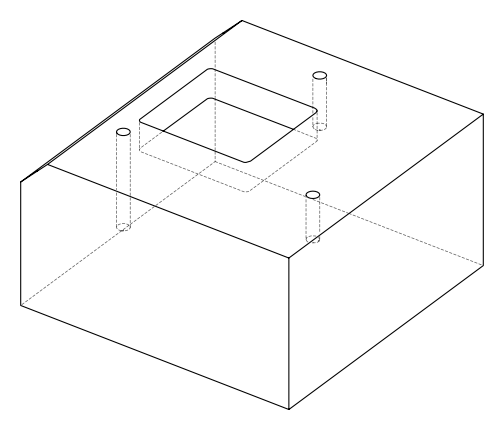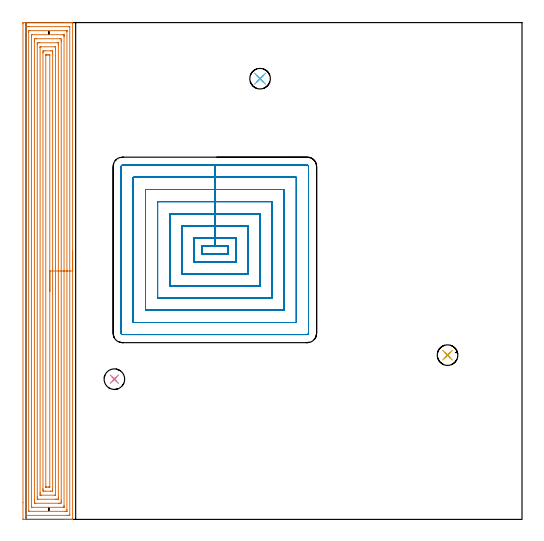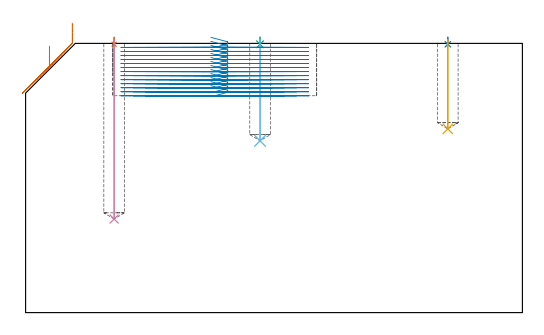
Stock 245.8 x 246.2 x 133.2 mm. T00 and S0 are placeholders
(PLAN: 8 operations, 3 tool changes, 60 min)
(1 SPOT_DRILL | STEP1POCKET | NXT0321_9005460120000 | 0.03 min | 2 mm3)
(2 SPOT_DRILL_1 | STEP1POCKET_1 | NXT0321_9005460120000 | 0.03 min | 9 mm3)
(3 SPOT_DRILL_2 | STEP1POCKET_2 | NXT0321_9005460120000 | 0.03 min | 8 mm3)
(4 DRILL_BLIND_HOLE_INTO_CENTER | STEP1POCKET | UGT0301_497 | 0.36 min | 6921 mm3)
(5 DRILL_BLIND_HOLE_INTO_CENTER_1 | STEP1POCKET_1 | UGT0301_497 | 0.18 min | 3282 mm3)
(6 DRILL_BLIND_HOLE_INTO_CENTER_2 | STEP1POCKET_2 | UGT0301_497 | 0.2 min | 3765 mm3)
(7 AREA_MILL | FG_CHAMFER_SURFACE | UGT0205_001 | 18.11 min | 74494 mm3)
(8 MILL_RECTANGULAR_POCKET | POCKET_RECTANGULAR_STRAIGHT | NXT0201_009 | Follow Part, ap 2, ae 75% | 41.08 min | 239486 mm3)
(TOOL NXT0321_9005460120000 | NC Spot Drill, 142deg, 12mm, Carbide, Uncoated | D12 PA142 FL30 Z2)
(TOOL UGT0301_497 | Carbide Drill 10.2 mm | D10.2 PA118 FL87 Z2)
(TOOL UGT0205_001 | Chamfer Mill 20 x 3 x 45 deg. | D20 FL50 Z2)
(TOOL NXT0201_009 | ENDMILL 8mm [2P460-0800-NA 1630] | D8 FL26 Z6)
(OP 1 SPOT_DRILL)
G17 G21 G94 G90
T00 M6
G54
G17 G0 G90 X43.8 Y69.5 S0 M3
G43 Z143.2 H0
G94 G81 G98 Z132.761 F250. R136.2
G80
M5
M2
(OP 2 SPOT_DRILL_1)
G17 G21 G94 G90
T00 M6
G54
G17 G0 G90 X208.9 Y81.4 S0 M3
G43 Z143.2 H0
G94 G81 G98 Z132.761 F250. R136.2
G80
M5
M2
(OP 3 SPOT_DRILL_2)
G17 G21 G94 G90
T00 M6
G54
G17 G0 G90 X116. Y218.4 S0 M3
G43 Z143.2 H0
G94 G81 G98 Z132.761 F250. R136.2
G80
M5
M2
(OP 4 DRILL_BLIND_HOLE_INTO_CENTER)
G17 G21 G94 G90
T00 M6
G54
G17 G0 G90 X43.8 Y69.5 S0 M3
G43 Z143.2 H0
G94 G81 G98 Z46.3 F250. R135.2
G80
M5
M2
(OP 5 DRILL_BLIND_HOLE_INTO_CENTER_1)
G17 G21 G94 G90
T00 M6
G54
G17 G0 G90 X208.9 Y81.4 S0 M3
G43 Z143.2 H0
G94 G81 G98 Z90.9 F250. R135.2
G80
M5
M2
(OP 6 DRILL_BLIND_HOLE_INTO_CENTER_2)
G17 G21 G94 G90
T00 M6
G54
G17 G0 G90 X116. Y218.4 S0 M3
G43 Z143.2 H0
G94 G81 G98 Z85. F250. R135.2
G80
M5
M2
(OP 7 AREA_MILL)
G17 G21 G94 G90
T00 M6
G54
G17 G0 G90 X23.1 Y133.1 S1061 M3
G43 Z143.2 H0
G94 G1 Y133.062 Z142.328 F250.
Y132.948 Z141.463
Y132.759 Z140.612
Y132.497 Z139.78
Y132.163 Z138.974
Y131.76 Z138.2
Y131.292 Z137.464
Y130.76 Z136.772
Y130.171 Z136.129
Y129.528 Z135.539
Y128.836 Z135.008
Y128.1 Z134.54
Y127.326 Z134.137
Y126.52 Z133.803
Y125.688 Z133.541
Y124.836 Z133.352
Y123.972 Z133.238
Y123.1 Z133.2
Y0.18
X23.097 Y0.01 Z133.189
X22.758 Y0. Z132.858
X22.502 Z132.602
X21.795 Z131.89
X20.562 Z130.659
X20.036 Z130.13
X19.419 Z129.515
X-1.075 Z109.023
X-1.34 Y0.002 Z108.758
X-1.492 Y0.01 Z108.606
X-1.499 Y0.164 Z108.599
X-1.5 Y8.267 Z108.6
X-1.499 Y245.573 Z108.601
X-1.496 Y246.002 Z108.602
X-1.492 Y246.19 Z108.606
X-1.075 Y246.2 Z109.023
X19.419 Z129.515
X21.795 Z131.89
X22.758 Z132.858
X23.098 Y246.19 Z133.189
X23.1 Y246.02 Z133.2
Y123.1
X21.686 Z131.786
X21.685 Y2.526 Z131.785
X21.684 Y2.415 Z131.784
X21.679 Y2.033 Z131.779
X21.314 Y2.009 Z131.414
X20.915 Y2.003 Z131.015
X20.443 Y2. Z130.543
X20.036 Z130.136
X0.213 Z110.313
X0.001 Y2.001 Z110.101
X-0.032 Y2.004 Z110.068
X-0.067 Y2.01 Z110.033
X-0.079 Y2.019 Z110.021
X-0.081 Y2.046 Z110.019
X-0.085 Y2.303 Z110.015
Y243.674
X-0.084 Y243.785 Z110.016
X-0.079 Y244.167 Z110.021
X0.286 Y244.191 Z110.386
X0.685 Y244.197 Z110.785
X1.157 Y244.2 Z111.257
X1.564 Z111.664
X21.387 Z131.487
X21.599 Y244.199 Z131.699
X21.632 Y244.196 Z131.732
X21.667 Y244.19 Z131.767
X21.679 Y244.181 Z131.779
X21.681 Y244.154 Z131.781
X21.685 Y243.897 Z131.785
X21.686 Y123.1 Z131.786
X20.272 Z130.372
X20.271 Y4.857 Z130.371
X20.27 Y4.203 Z130.37
X20.267 Y4.083 Z130.367
X20.265 Y4.026 Z130.365
X20.259 Y4.009 Z130.359
X20.23 Y4.005 Z130.33
X20.036 Y4.002 Z130.136
X19.355 Y4. Z129.455
X1.763 Z111.863
X1.564 Y4.002 Z111.664
X1.365 Y4.008 Z111.465
X1.342 Y4.01 Z111.442
X1.335 Y4.02 Z111.435
X1.332 Y4.059 Z111.432
X1.33 Y4.123 Z111.43
X1.329 Y4.203 Z111.429
Y4.442
Y241.343
X1.33 Y241.997 Z111.43
X1.333 Y242.117 Z111.433
X1.335 Y242.174 Z111.435
X1.341 Y242.191 Z111.441
X1.369 Y242.195 Z111.469
X1.564 Y242.198 Z111.664
X2.245 Y242.2 Z112.345
X19.837 Z129.937
X20.036 Y242.198 Z130.136
X20.235 Y242.192 Z130.335
X20.258 Y242.19 Z130.358
X20.265 Y242.18 Z130.365
X20.268 Y242.141 Z130.368
X20.27 Y242.077 Z130.37
X20.271 Y241.997 Z130.371
X20.272 Y241.758 Z130.372
Y123.1
X18.857 Z128.957
Y6.884
X18.856 Y6.295 Z128.956
X18.853 Y6.098 Z128.953
X18.85 Y6.029 Z128.95
X18.843 Y6.009 Z128.943
X18.82 Y6.007 Z128.92
X18.712 Y6.003 Z128.812
X18.277 Y6. Z128.377
X3.314 Z113.414
X2.888 Y6.006 Z112.988
X2.783 Y6.01 Z112.883
X2.749 Y6.022 Z112.849
X2.747 Y6.056 Z112.847
X2.745 Y6.144 Z112.845
X2.743 Y6.58 Z112.843
Y6.884
Y239.316
X2.744 Y239.905 Z112.844
X2.747 Y240.102 Z112.847
X2.75 Y240.171 Z112.85
X2.757 Y240.191 Z112.857
X2.78 Y240.193 Z112.88
X2.888 Y240.197 Z112.988
X3.323 Y240.2 Z113.423
X18.286 Z128.386
X18.712 Y240.194 Z128.812
X18.817 Y240.19 Z128.917
X18.851 Y240.178 Z128.951
X18.853 Y240.144 Z128.953
X18.855 Y240.056 Z128.955
X18.857 Y239.619 Z128.957
Y239.316
Y123.1
X17.443 Z127.543
Y9.566
X17.441 Y8.672 Z127.541
X17.44 Y8.629 Z127.54
X17.397 Y8.01 Z127.497
X17.176 Y8.003 Z127.276
X16.517 Y8. Z126.617
X16.299 Z126.399
X4.863 Y8.001 Z114.963
X4.203 Y8.01 Z114.303
X4.16 Y8.672 Z114.26
X4.158 Y8.718 Z114.258
X4.157 Y9.566 Z114.257
Y236.634
X4.159 Y237.528 Z114.259
X4.16 Y237.572 Z114.26
X4.203 Y238.19 Z114.303
X4.424 Y238.197 Z114.524
X5.083 Y238.2 Z115.183
X5.301 Z115.401
X16.737 Y238.199 Z126.837
X17.397 Y238.19 Z127.497
X17.44 Y237.528 Z127.54
X17.442 Y237.482 Z127.542
X17.443 Y236.634 Z127.543
Y123.1
X16.029 Z126.129
Y10.957
X16.027 Y10.46 Z126.127
X16.024 Y10.068 Z126.124
X16.022 Y10.015 Z126.122
X15.977 Y10.01 Z126.077
X15.864 Y10.005 Z125.964
X15.638 Y10.002 Z125.738
X15.211 Y10. Z125.311
X14.758 Z124.858
X5.962 Z116.062
X5.811 Y10.002 Z115.911
X5.691 Y10.005 Z115.791
X5.611 Y10.01 Z115.711
X5.578 Y10.018 Z115.678
X5.577 Y10.063 Z115.677
X5.573 Y10.46 Z115.673
X5.572 Y10.857 Z115.672
X5.571 Y11.354 Z115.671
Y235.243
X5.573 Y235.74 Z115.673
X5.576 Y236.132 Z115.676
X5.578 Y236.185 Z115.678
X5.623 Y236.19 Z115.723
X5.736 Y236.195 Z115.836
X5.962 Y236.198 Z116.062
X6.389 Y236.2 Z116.489
X6.842 Z116.942
X15.638 Z125.738
X15.789 Y236.198 Z125.889
X15.909 Y236.195 Z126.009
X15.989 Y236.19 Z126.089
X16.022 Y236.182 Z126.122
X16.023 Y236.137 Z126.123
X16.027 Y235.74 Z126.127
X16.029 Y235.343 Z126.129
Y234.846
Y123.1
X14.615 Z124.715
X14.614 Y12.395 Z124.714
X14.613 Y12.248 Z124.713
X14.61 Y12.062 Z124.71
X14.608 Y12.023 Z124.708
X14.529 Y12.01 Z124.629
X14.367 Y12.005 Z124.467
X14.122 Y12.001 Z124.222
X7.721 Y12. Z117.821
X7.084 Y12.002 Z117.184
X7.022 Y12.007 Z117.122
X7.002 Y12.009 Z117.102
X6.992 Y12.095 Z117.092
X6.99 Y12.248 Z117.09
X6.986 Y12.996 Z117.086
X6.985 Y13.142 Z117.085
X6.986 Y233.805 Z117.086
X6.987 Y233.952 Z117.087
X6.99 Y234.138 Z117.09
X6.992 Y234.177 Z117.092
X7.071 Y234.19 Z117.171
X7.233 Y234.195 Z117.333
X7.478 Y234.199 Z117.578
X13.879 Y234.2 Z123.979
X14.516 Y234.198 Z124.616
X14.578 Y234.193 Z124.678
X14.598 Y234.191 Z124.698
X14.608 Y234.105 Z124.708
X14.61 Y233.952 Z124.71
X14.614 Y233.204 Z124.714
X14.615 Y233.058 Z124.715
Y123.1
X13.2 Z123.3
Y14.93
X13.199 Y14.727 Z123.299
X13.193 Y14.036 Z123.293
X13.03 Y14.004 Z123.13
X12.999 Y14.003 Z123.099
X12.155 Y14. Z122.255
X9.516 Z119.616
X8.634 Y14.002 Z118.734
X8.601 Y14.006 Z118.701
X8.407 Y14.036 Z118.507
X8.404 Y14.237 Z118.504
X8.4 Y14.93 Z118.5
Y15.135
Y231.27
X8.401 Y231.473 Z118.501
X8.407 Y232.164 Z118.507
X8.57 Y232.196 Z118.67
X8.601 Y232.197 Z118.701
X9.445 Y232.2 Z119.545
X12.084 Z122.184
X12.966 Y232.198 Z123.066
X12.999 Y232.194 Z123.099
X13.193 Y232.164 Z123.293
X13.196 Y231.963 Z123.296
X13.2 Y231.27 Z123.3
Y231.065
Y123.1
X11.786 Z121.886
Y16.163
X11.785 Y16.083 Z121.885
X11.782 Y16.035 Z121.882
X11.78 Y16.015 Z121.88
X11.768 Y16.01 Z121.868
X11.593 Y16.006 Z121.693
X11.24 Y16.001 Z121.34
X11.067 Y16. Z121.167
X10.36 Z120.46
X10.187 Z120.287
X9.959 Y16.003 Z120.059
X9.845 Y16.008 Z119.945
X9.822 Y16.01 Z119.922
X9.819 Y16.025 Z119.919
X9.817 Y16.059 Z119.917
X9.814 Y16.379 Z119.914
Y230.037
X9.815 Y230.117 Z119.915
X9.818 Y230.165 Z119.918
X9.82 Y230.185 Z119.92
X9.832 Y230.19 Z119.932
X10.007 Y230.194 Z120.107
X10.36 Y230.199 Z120.46
X10.533 Y230.2 Z120.633
X11.24 Z121.34
X11.413 Z121.513
X11.641 Y230.197 Z121.741
X11.755 Y230.192 Z121.855
X11.778 Y230.19 Z121.878
X11.781 Y230.175 Z121.881
X11.783 Y230.141 Z121.883
X11.786 Y229.821 Z121.886
Y123.1
Y122.228 Z121.924
Y121.364 Z122.038
Y120.512 Z122.227
Y119.68 Z122.489
Y118.874 Z122.823
Y118.1 Z123.226
Y117.364 Z123.695
Y116.672 Z124.226
Y116.029 Z124.815
Y115.44 Z125.458
Y114.908 Z126.15
Y114.44 Z126.886
Y114.037 Z127.66
Y113.703 Z128.466
Y113.441 Z129.298
Y113.252 Z130.15
Y113.138 Z131.015
Y113.1 Z131.886
G0 Z143.2
M5
M2
(OP 8 MILL_RECTANGULAR_POCKET)
G17 G21 G94 G90
T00 M6
G54
G17 G0 G90 X91.668 Y131.6 S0 M3
G43 Z143.2 H1
Z136.2
G94 G1 X100. Z133.967 F250.
Y135.5 Z132.922
X93.6 Z131.208
X87.2 F500.
Y131.6
X100.
Y135.5
X93.6
Y139.5
X83.2
Y127.6
X104.
Y139.5
X93.6
Y145.5
X77.2
Y121.6
X110.
Y145.5
X93.6
Y151.5
X71.2
Y115.6
X116.
Y151.5
X93.6
Y157.5
X65.2
Y109.6
X122.
Y157.5
X93.6
Y163.5
X59.2
Y103.6
X128.
Y163.5
X93.6
Y169.5
X53.2
Y97.6
X134.
Y169.5
X93.6
Y175.5
X47.8
G3 X47.2 Y174.9 R0.6
G1 Y92.2
G3 X47.8 Y91.6 R0.6
G1 X139.4
G3 X140. Y92.2 R0.6
G1 Y174.9
G3 X139.4 Y175.5 R0.6
G1 X93.6
X92.6
G0 X91.668 Y131.6 Z134.208
G1 X100. Z131.975 F250.
Y135.5 Z130.93
X93.6 Z129.215
X87.2 F500.
Y131.6
X100.
Y135.5
X93.6
Y139.5
X83.2
Y127.6
X104.
Y139.5
X93.6
Y145.5
X77.2
Y121.6
X110.
Y145.5
X93.6
Y151.5
X71.2
Y115.6
X116.
Y151.5
X93.6
Y157.5
X65.2
Y109.6
X122.
Y157.5
X93.6
Y163.5
X59.2
Y103.6
X128.
Y163.5
X93.6
Y169.5
X53.2
Y97.6
X134.
Y169.5
X93.6
Y175.5
X47.8
G3 X47.2 Y174.9 R0.6
G1 Y92.2
G3 X47.8 Y91.6 R0.6
G1 X139.4
G3 X140. Y92.2 R0.6
G1 Y174.9
G3 X139.4 Y175.5 R0.6
G1 X93.6
X92.6
G0 X91.668 Y131.6 Z132.215
G1 X100. Z129.983 F250.
Y135.5 Z128.938
X93.6 Z127.223
X87.2 F500.
Y131.6
X100.
Y135.5
X93.6
Y139.5
X83.2
Y127.6
X104.
Y139.5
X93.6
Y145.5
X77.2
Y121.6
X110.
Y145.5
X93.6
Y151.5
X71.2
Y115.6
X116.
Y151.5
X93.6
Y157.5
X65.2
Y109.6
X122.
Y157.5
X93.6
Y163.5
X59.2
Y103.6
X128.
Y163.5
X93.6
Y169.5
X53.2
Y97.6
X134.
Y169.5
X93.6
Y175.5
X47.8
G3 X47.2 Y174.9 R0.6
G1 Y92.2
G3 X47.8 Y91.6 R0.6
G1 X139.4
G3 X140. Y92.2 R0.6
G1 Y174.9
G3 X139.4 Y175.5 R0.6
G1 X93.6
X92.6
G0 X91.668 Y131.6 Z130.223
G1 X100. Z127.991 F250.
Y135.5 Z126.946
X93.6 Z125.231
X87.2 F500.
Y131.6
X100.
Y135.5
X93.6
Y139.5
X83.2
Y127.6
X104.
Y139.5
X93.6
Y145.5
X77.2
Y121.6
X110.
Y145.5
X93.6
Y151.5
X71.2
Y115.6
X116.
Y151.5
X93.6
Y157.5
X65.2
Y109.6
X122.
Y157.5
X93.6
Y163.5
X59.2
Y103.6
X128.
Y163.5
X93.6
Y169.5
X53.2
Y97.6
X134.
Y169.5
X93.6
Y175.5
X47.8
G3 X47.2 Y174.9 R0.6
G1 Y92.2
G3 X47.8 Y91.6 R0.6
G1 X139.4
G3 X140. Y92.2 R0.6
G1 Y174.9
G3 X139.4 Y175.5 R0.6
G1 X93.6
X92.6
G0 X91.668 Y131.6 Z128.231
G1 X100. Z125.998 F250.
Y135.5 Z124.953
X93.6 Z123.238
X87.2 F500.
Y131.6
X100.
Y135.5
X93.6
Y139.5
X83.2
Y127.6
X104.
Y139.5
X93.6
Y145.5
X77.2
Y121.6
X110.
Y145.5
X93.6
Y151.5
X71.2
Y115.6
X116.
Y151.5
X93.6
Y157.5
X65.2
Y109.6
X122.
Y157.5
X93.6
Y163.5
X59.2
Y103.6
X128.
Y163.5
X93.6
Y169.5
X53.2
Y97.6
X134.
Y169.5
X93.6
Y175.5
X47.8
G3 X47.2 Y174.9 R0.6
G1 Y92.2
G3 X47.8 Y91.6 R0.6
G1 X139.4
G3 X140. Y92.2 R0.6
G1 Y174.9
G3 X139.4 Y175.5 R0.6
G1 X93.6
X92.6
G0 X91.668 Y131.6 Z126.238
G1 X100. Z124.006 F250.
Y135.5 Z122.961
X93.6 Z121.246
X87.2 F500.
Y131.6
X100.
Y135.5
X93.6
Y139.5
X83.2
Y127.6
X104.
Y139.5
X93.6
Y145.5
X77.2
Y121.6
X110.
Y145.5
X93.6
Y151.5
X71.2
Y115.6
X116.
Y151.5
X93.6
Y157.5
X65.2
Y109.6
X122.
Y157.5
X93.6
Y163.5
X59.2
Y103.6
X128.
Y163.5
X93.6
Y169.5
X53.2
Y97.6
X134.
Y169.5
X93.6
Y175.5
X47.8
G3 X47.2 Y174.9 R0.6
G1 Y92.2
G3 X47.8 Y91.6 R0.6
G1 X139.4
G3 X140. Y92.2 R0.6
G1 Y174.9
G3 X139.4 Y175.5 R0.6
G1 X93.6
X92.6
G0 X91.668 Y131.6 Z124.246
G1 X100. Z122.014 F250.
Y135.5 Z120.969
X93.6 Z119.254
X87.2 F500.
Y131.6
X100.
Y135.5
X93.6
Y139.5
X83.2
Y127.6
X104.
Y139.5
X93.6
Y145.5
X77.2
Y121.6
X110.
Y145.5
X93.6
Y151.5
X71.2
Y115.6
X116.
Y151.5
X93.6
Y157.5
X65.2
Y109.6
X122.
Y157.5
X93.6
Y163.5
X59.2
Y103.6
X128.
Y163.5
X93.6
Y169.5
X53.2
Y97.6
X134.
Y169.5
X93.6
Y175.5
X47.8
G3 X47.2 Y174.9 R0.6
G1 Y92.2
G3 X47.8 Y91.6 R0.6
G1 X139.4
G3 X140. Y92.2 R0.6
G1 Y174.9
G3 X139.4 Y175.5 R0.6
G1 X93.6
X92.6
G0 X91.668 Y131.6 Z122.254
G1 X100. Z120.021 F250.
Y135.5 Z118.976
X93.6 Z117.262
X87.2 F500.
Y131.6
X100.
Y135.5
X93.6
Y139.5
X83.2
Y127.6
X104.
Y139.5
X93.6
Y145.5
X77.2
Y121.6
X110.
Y145.5
X93.6
Y151.5
X71.2
Y115.6
X116.
Y151.5
X93.6
Y157.5
X65.2
Y109.6
X122.
Y157.5
X93.6
Y163.5
X59.2
Y103.6
X128.
Y163.5
X93.6
Y169.5
X53.2
Y97.6
X134.
Y169.5
X93.6
Y175.5
X47.8
G3 X47.2 Y174.9 R0.6
G1 Y92.2
G3 X47.8 Y91.6 R0.6
G1 X139.4
G3 X140. Y92.2 R0.6
G1 Y174.9
G3 X139.4 Y175.5 R0.6
G1 X93.6
X92.6
G0 X91.668 Y131.6 Z120.262
G1 X100. Z118.029 F250.
Y135.5 Z116.984
X93.6 Z115.269
X87.2 F500.
Y131.6
X100.
Y135.5
X93.6
Y139.5
X83.2
Y127.6
X104.
Y139.5
X93.6
Y145.5
X77.2
Y121.6
X110.
Y145.5
X93.6
Y151.5
X71.2
Y115.6
X116.
Y151.5
X93.6
Y157.5
X65.2
Y109.6
X122.
Y157.5
X93.6
Y163.5
X59.2
Y103.6
X128.
Y163.5
X93.6
Y169.5
X53.2
Y97.6
X134.
Y169.5
X93.6
Y175.5
X47.8
G3 X47.2 Y174.9 R0.6
G1 Y92.2
G3 X47.8 Y91.6 R0.6
G1 X139.4
G3 X140. Y92.2 R0.6
G1 Y174.9
G3 X139.4 Y175.5 R0.6
G1 X93.6
X92.6
G0 X91.668 Y131.6 Z118.269
G1 X100. Z116.037 F250.
Y135.5 Z114.992
X93.6 Z113.277
X87.2 F500.
Y131.6
X100.
Y135.5
X93.6
Y139.5
X83.2
Y127.6
X104.
Y139.5
X93.6
Y145.5
X77.2
Y121.6
X110.
Y145.5
X93.6
Y151.5
X71.2
Y115.6
X116.
Y151.5
X93.6
Y157.5
X65.2
Y109.6
X122.
Y157.5
X93.6
Y163.5
X59.2
Y103.6
X128.
Y163.5
X93.6
Y169.5
X53.2
Y97.6
X134.
Y169.5
X93.6
Y175.5
X47.8
G3 X47.2 Y174.9 R0.6
G1 Y92.2
G3 X47.8 Y91.6 R0.6
G1 X139.4
G3 X140. Y92.2 R0.6
G1 Y174.9
G3 X139.4 Y175.5 R0.6
G1 X93.6
X92.6
G0 X91.668 Y131.6 Z116.277
G1 X100. Z114.044 F250.
Y135.5 Z112.999
X93.6 Z111.285
X87.2 F500.
Y131.6
X100.
Y135.5
X93.6
Y139.5
X83.2
Y127.6
X104.
Y139.5
X93.6
Y145.5
X77.2
Y121.6
X110.
Y145.5
X93.6
Y151.5
X71.2
Y115.6
X116.
Y151.5
X93.6
Y157.5
X65.2
Y109.6
X122.
Y157.5
X93.6
Y163.5
X59.2
Y103.6
X128.
Y163.5
X93.6
Y169.5
X53.2
Y97.6
X134.
Y169.5
X93.6
Y175.5
X47.8
G3 X47.2 Y174.9 R0.6
G1 Y92.2
G3 X47.8 Y91.6 R0.6
G1 X139.4
G3 X140. Y92.2 R0.6
G1 Y174.9
G3 X139.4 Y175.5 R0.6
G1 X93.6
X92.6
G0 X91.668 Y131.6 Z114.285
G1 X100. Z112.052 F250.
Y135.5 Z111.007
X93.6 Z109.292
X87.2 F500.
Y131.6
X100.
Y135.5
X93.6
Y139.5
X83.2
Y127.6
X104.
Y139.5
X93.6
Y145.5
X77.2
Y121.6
X110.
Y145.5
X93.6
Y151.5
X71.2
Y115.6
X116.
Y151.5
X93.6
Y157.5
X65.2
Y109.6
X122.
Y157.5
X93.6
Y163.5
X59.2
Y103.6
X128.
Y163.5
X93.6
Y169.5
X53.2
Y97.6
X134.
Y169.5
X93.6
Y175.5
X47.8
G3 X47.2 Y174.9 R0.6
G1 Y92.2
G3 X47.8 Y91.6 R0.6
G1 X139.4
G3 X140. Y92.2 R0.6
G1 Y174.9
G3 X139.4 Y175.5 R0.6
G1 X93.6
X92.6
G0 X91.668 Y131.6 Z112.292
G1 X100. Z110.06 F250.
Y135.5 Z109.015
X93.6 Z107.3
X87.2 F500.
Y131.6
X100.
Y135.5
X93.6
Y139.5
X83.2
Y127.6
X104.
Y139.5
X93.6
Y145.5
X77.2
Y121.6
X110.
Y145.5
X93.6
Y151.5
X71.2
Y115.6
X116.
Y151.5
X93.6
Y157.5
X65.2
Y109.6
X122.
Y157.5
X93.6
Y163.5
X59.2
Y103.6
X128.
Y163.5
X93.6
Y169.5
X53.2
Y97.6
X134.
Y169.5
X93.6
Y175.5
X47.8
G3 X47.2 Y174.9 R0.6
G1 Y92.2
G3 X47.8 Y91.6 R0.6
G1 X139.4
G3 X140. Y92.2 R0.6
G1 Y174.9
G3 X139.4 Y175.5 R0.6
G1 X93.6
X92.6
G0 Z143.2
M5
M2
